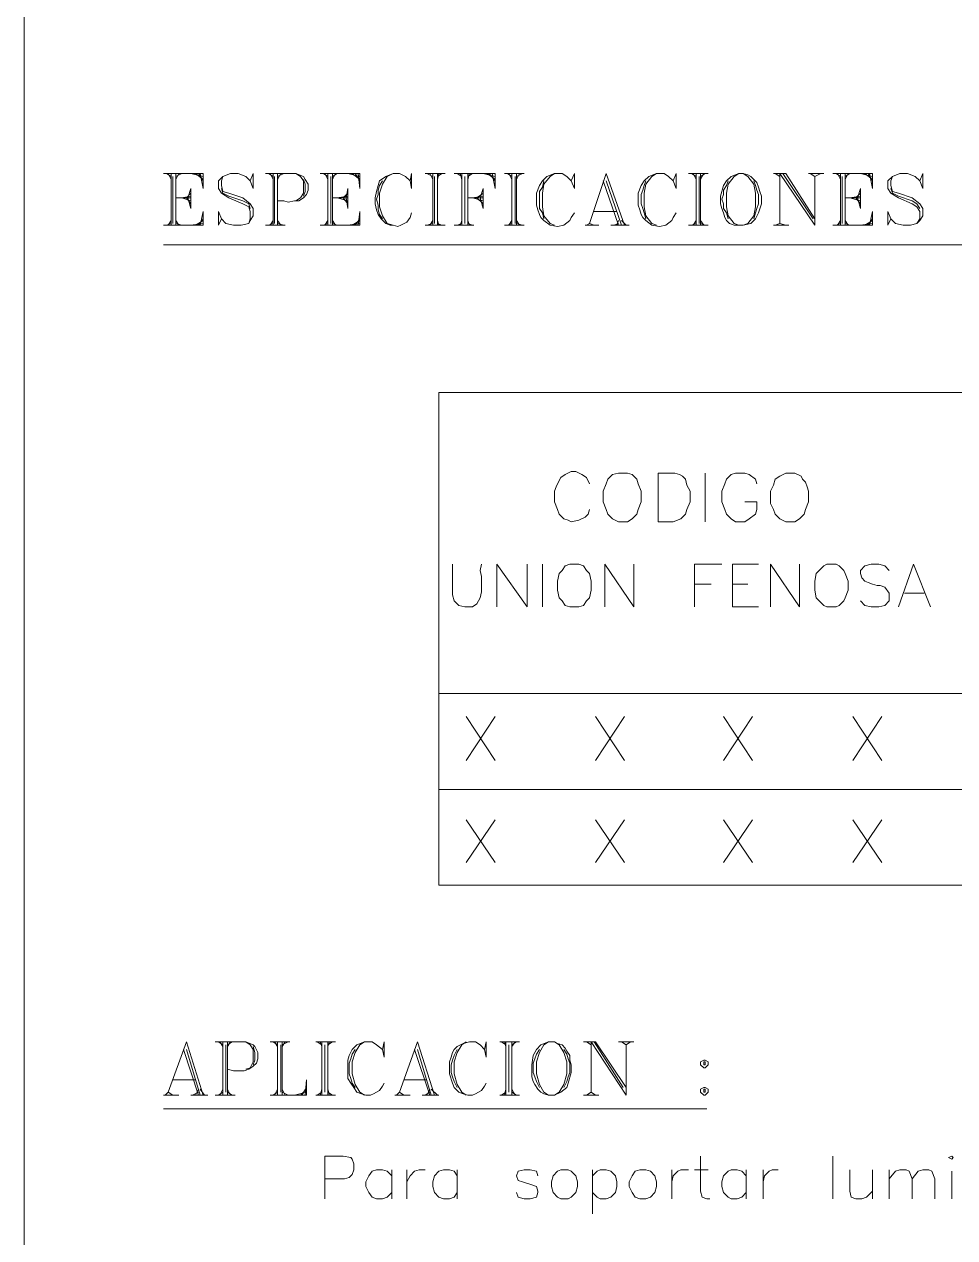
# Model space of a CAD drawing. Extents: x 604418 to 606014, y 1310869 to 1312555.
# Drawn here: x 605468.46 to 605482.14, y 1311031.83 to 1311049.68 of the extents above; entities that cross this region are included whole.
import ezdxf

# ---------------------------------------------------------------- set-up
doc = ezdxf.new("R2010")
doc.units = 0
doc.header["$MEASUREMENT"] = 0
doc.layers.get('0').update_dxf_attribs({"color": 10})

msp = doc.modelspace()

# ---------------------------------------------------------------- linework, layer by layer
at = {"color": 7, "lineweight": 13}
msp.add_lwpolyline([(605468.458, 1311017.135), (605528.643, 1311017.135), (605528.643, 1311095.021), (605468.458, 1311095.021)], close=True, dxfattribs=at)
for points in [[(605470.507, 1311047.485), (605471.089, 1311047.485), (605471.089, 1311047.261)], [(605470.552, 1311047.485), (605470.619, 1311047.44)], [(605470.574, 1311047.485), (605470.619, 1311047.396)], [(605470.619, 1311047.485), (605470.619, 1311046.724)], [(605470.686, 1311047.485), (605470.686, 1311046.724)], [(605470.731, 1311047.485), (605470.686, 1311047.396)], [(605470.775, 1311047.485), (605470.686, 1311047.44)], [(605470.91, 1311047.485), (605471.089, 1311047.44)], [(605470.977, 1311047.485), (605471.089, 1311047.396)], [(605471.022, 1311047.485), (605471.089, 1311047.373)], [(605471.044, 1311047.485), (605471.089, 1311047.261)], [(605471.782, 1311047.373), (605471.827, 1311047.485), (605471.827, 1311047.261), (605471.782, 1311047.373), (605471.715, 1311047.44), (605471.603, 1311047.485), (605471.492, 1311047.485), (605471.38, 1311047.44), (605471.313, 1311047.373), (605471.313, 1311047.261), (605471.357, 1311047.194), (605471.469, 1311047.127), (605471.671, 1311047.038), (605471.76, 1311046.993), (605471.782, 1311046.926), (605471.782, 1311046.814), (605471.76, 1311046.747)], [(605472.006, 1311047.485), (605472.454, 1311047.485), (605472.566, 1311047.44), (605472.588, 1311047.396), (605472.633, 1311047.328), (605472.633, 1311047.239), (605472.61, 1311047.172), (605472.566, 1311047.127), (605472.499, 1311047.082), (605472.431, 1311047.082), (605472.342, 1311047.06), (605472.275, 1311047.082), (605472.185, 1311047.082)], [(605472.051, 1311047.485), (605472.118, 1311047.44)], [(605472.073, 1311047.485), (605472.118, 1311047.396)], [(605472.118, 1311047.485), (605472.118, 1311046.724)], [(605472.185, 1311047.485), (605472.185, 1311046.724)], [(605472.23, 1311047.485), (605472.185, 1311047.396)], [(605472.275, 1311047.485), (605472.185, 1311047.44)], [(605472.454, 1311047.485), (605472.521, 1311047.44), (605472.566, 1311047.373), (605472.566, 1311047.194), (605472.521, 1311047.127), (605472.454, 1311047.082)], [(605472.812, 1311047.485), (605473.394, 1311047.485), (605473.394, 1311047.261)], [(605472.857, 1311047.485), (605472.924, 1311047.44)], [(605472.879, 1311047.485), (605472.924, 1311047.396)], [(605472.924, 1311047.485), (605472.924, 1311046.724)], [(605472.991, 1311047.485), (605472.991, 1311046.724)], [(605473.036, 1311047.485), (605472.991, 1311047.396)], [(605473.058, 1311047.485), (605472.991, 1311047.44)], [(605473.215, 1311047.485), (605473.394, 1311047.44)], [(605473.282, 1311047.485), (605473.394, 1311047.396)], [(605473.327, 1311047.485), (605473.394, 1311047.373)], [(605473.371, 1311047.485), (605473.394, 1311047.261)], [(605474.132, 1311047.373), (605474.155, 1311047.485), (605474.155, 1311047.261), (605474.132, 1311047.373), (605474.065, 1311047.44), (605473.976, 1311047.485), (605473.886, 1311047.485), (605473.774, 1311047.44), (605473.685, 1311047.373), (605473.662, 1311047.306), (605473.64, 1311047.217), (605473.617, 1311047.127), (605473.617, 1311047.038), (605473.64, 1311046.948), (605473.662, 1311046.881), (605473.707, 1311046.814), (605473.774, 1311046.747), (605473.841, 1311046.724), (605473.886, 1311046.724), (605473.953, 1311046.702), (605473.998, 1311046.724), (605474.087, 1311046.769), (605474.132, 1311046.836), (605474.155, 1311046.903)], [(605473.886, 1311047.485), (605473.796, 1311047.44), (605473.729, 1311047.328), (605473.685, 1311047.194), (605473.685, 1311046.993), (605473.729, 1311046.859), (605473.796, 1311046.747), (605473.886, 1311046.724)], [(605474.356, 1311047.485), (605474.647, 1311047.485)], [(605474.378, 1311047.485), (605474.468, 1311047.44)], [(605474.423, 1311047.485), (605474.468, 1311047.396)], [(605474.468, 1311047.485), (605474.468, 1311046.724)], [(605474.535, 1311047.485), (605474.535, 1311046.724)], [(605474.557, 1311047.485), (605474.535, 1311047.396)], [(605474.602, 1311047.485), (605474.535, 1311047.44)], [(605474.781, 1311047.485), (605475.385, 1311047.485), (605475.385, 1311047.261)], [(605474.826, 1311047.485), (605474.893, 1311047.44)], [(605474.871, 1311047.485), (605474.893, 1311047.396)], [(605474.893, 1311047.485), (605474.893, 1311046.724)], [(605474.983, 1311047.485), (605474.983, 1311046.724)], [(605475.005, 1311047.485), (605474.983, 1311047.396)], [(605475.05, 1311047.485), (605474.983, 1311047.44)], [(605475.206, 1311047.485), (605475.385, 1311047.44)], [(605475.273, 1311047.485), (605475.385, 1311047.396)], [(605475.296, 1311047.485), (605475.385, 1311047.373)], [(605475.341, 1311047.485), (605475.385, 1311047.261)], [(605475.52, 1311047.485), (605475.81, 1311047.485)], [(605475.564, 1311047.485), (605475.631, 1311047.44)], [(605475.587, 1311047.485), (605475.631, 1311047.396)], [(605475.631, 1311047.485), (605475.631, 1311046.724)], [(605475.699, 1311047.485), (605475.699, 1311046.724)], [(605475.743, 1311047.485), (605475.699, 1311047.396)], [(605475.788, 1311047.485), (605475.699, 1311047.44)], [(605476.504, 1311047.373), (605476.549, 1311047.485), (605476.549, 1311047.261), (605476.504, 1311047.373), (605476.437, 1311047.44), (605476.37, 1311047.485), (605476.258, 1311047.485), (605476.146, 1311047.44), (605476.079, 1311047.373), (605476.034, 1311047.306), (605475.99, 1311047.194), (605475.99, 1311047.105), (605475.99, 1311047.015), (605476.012, 1311046.948), (605476.034, 1311046.881), (605476.057, 1311046.836), (605476.101, 1311046.791), (605476.191, 1311046.724), (605476.303, 1311046.702), (605476.392, 1311046.724), (605476.482, 1311046.791), (605476.504, 1311046.836), (605476.549, 1311046.903)], [(605476.258, 1311047.485), (605476.191, 1311047.44), (605476.101, 1311047.328), (605476.079, 1311047.194), (605476.079, 1311046.993), (605476.101, 1311046.859), (605476.191, 1311046.747), (605476.258, 1311046.724)], [(605477.019, 1311047.485), (605476.773, 1311046.747)], [(605477.019, 1311047.485), (605477.287, 1311046.724)], [(605478.004, 1311047.373), (605478.048, 1311047.485), (605478.048, 1311047.261), (605478.004, 1311047.373), (605477.936, 1311047.44), (605477.869, 1311047.485), (605477.757, 1311047.485), (605477.645, 1311047.44), (605477.578, 1311047.373), (605477.534, 1311047.306), (605477.489, 1311047.194), (605477.489, 1311047.105), (605477.489, 1311047.015), (605477.511, 1311046.948), (605477.534, 1311046.881), (605477.556, 1311046.836), (605477.601, 1311046.791), (605477.69, 1311046.724), (605477.802, 1311046.702), (605477.892, 1311046.724), (605477.981, 1311046.791), (605478.004, 1311046.836), (605478.048, 1311046.903)], [(605477.757, 1311047.485), (605477.69, 1311047.44), (605477.601, 1311047.328), (605477.578, 1311047.194), (605477.578, 1311046.993), (605477.601, 1311046.859), (605477.69, 1311046.747), (605477.757, 1311046.724)], [(605478.227, 1311047.485), (605478.518, 1311047.485)], [(605478.272, 1311047.485), (605478.339, 1311047.44)], [(605478.294, 1311047.485), (605478.339, 1311047.396)], [(605478.339, 1311047.485), (605478.339, 1311046.724)], [(605478.406, 1311047.485), (605478.406, 1311046.724)], [(605478.451, 1311047.485), (605478.406, 1311047.396)], [(605478.473, 1311047.485), (605478.406, 1311047.44)], [(605478.966, 1311047.485), (605478.854, 1311047.44), (605478.787, 1311047.373), (605478.742, 1311047.306), (605478.697, 1311047.149), (605478.697, 1311047.038), (605478.72, 1311046.97), (605478.742, 1311046.903), (605478.764, 1311046.836), (605478.787, 1311046.791), (605478.832, 1311046.747), (605478.899, 1311046.724), (605478.966, 1311046.724), (605479.033, 1311046.724), (605479.145, 1311046.747), (605479.212, 1311046.814), (605479.257, 1311046.903), (605479.301, 1311047.038), (605479.301, 1311047.149), (605479.279, 1311047.217), (605479.257, 1311047.284), (605479.234, 1311047.351), (605479.19, 1311047.396), (605479.145, 1311047.44), (605479.1, 1311047.463), (605479.033, 1311047.485), (605478.966, 1311047.485)], [(605478.966, 1311047.485), (605478.899, 1311047.44), (605478.809, 1311047.328), (605478.787, 1311047.194), (605478.787, 1311046.993), (605478.809, 1311046.859), (605478.899, 1311046.747), (605478.966, 1311046.724)], [(605479.033, 1311046.724), (605479.1, 1311046.747), (605479.19, 1311046.859), (605479.212, 1311046.993), (605479.212, 1311047.194), (605479.19, 1311047.328), (605479.1, 1311047.44), (605479.033, 1311047.485)], [(605479.48, 1311047.485), (605479.659, 1311047.485)], [(605479.503, 1311047.485), (605479.57, 1311047.44)], [(605479.57, 1311046.747), (605479.57, 1311047.485), (605480.085, 1311046.724)], [(605479.615, 1311047.485), (605480.062, 1311046.814)], [(605479.659, 1311047.485), (605480.085, 1311046.814)], [(605479.995, 1311047.485), (605480.219, 1311047.485)], [(605480.018, 1311047.485), (605480.085, 1311047.44), (605480.174, 1311047.485)], [(605480.353, 1311047.485), (605480.935, 1311047.485), (605480.935, 1311047.261)], [(605480.398, 1311047.485), (605480.465, 1311047.44)], [(605480.42, 1311047.485), (605480.465, 1311047.396)], [(605480.465, 1311047.485), (605480.465, 1311046.724)], [(605480.532, 1311047.485), (605480.532, 1311046.724)], [(605480.577, 1311047.485), (605480.532, 1311047.396)], [(605480.599, 1311047.485), (605480.532, 1311047.44)], [(605480.756, 1311047.485), (605480.935, 1311047.44)], [(605480.823, 1311047.485), (605480.935, 1311047.396)], [(605480.868, 1311047.485), (605480.935, 1311047.373)], [(605480.89, 1311047.485), (605480.935, 1311047.261)], [(605481.629, 1311047.373), (605481.674, 1311047.485), (605481.674, 1311047.261), (605481.629, 1311047.373), (605481.562, 1311047.44), (605481.45, 1311047.485), (605481.338, 1311047.485), (605481.226, 1311047.44), (605481.159, 1311047.373), (605481.159, 1311047.261), (605481.204, 1311047.194), (605481.315, 1311047.127), (605481.517, 1311047.038), (605481.584, 1311046.993), (605481.629, 1311046.926), (605481.629, 1311046.814), (605481.584, 1311046.747)], [(605470.641, 1311047.44), (605470.641, 1311046.747)], [(605471.38, 1311047.44), (605471.357, 1311047.373), (605471.357, 1311047.306), (605471.38, 1311047.217), (605471.469, 1311047.194), (605471.671, 1311047.127), (605471.782, 1311047.038), (605471.827, 1311046.97), (605471.827, 1311046.859), (605471.782, 1311046.791), (605471.76, 1311046.747), (605471.648, 1311046.724), (605471.536, 1311046.724), (605471.424, 1311046.747), (605471.357, 1311046.814), (605471.313, 1311046.926), (605471.313, 1311046.724), (605471.357, 1311046.814)], [(605472.141, 1311047.44), (605472.141, 1311046.747)], [(605472.566, 1311047.396), (605472.588, 1311047.328), (605472.588, 1311047.217), (605472.566, 1311047.149)], [(605472.969, 1311047.44), (605472.969, 1311046.747)], [(605473.729, 1311047.373), (605473.685, 1311047.306), (605473.662, 1311047.239), (605473.662, 1311047.172), (605473.64, 1311047.105), (605473.662, 1311047.015), (605473.662, 1311046.948), (605473.685, 1311046.881), (605473.729, 1311046.814)], [(605474.49, 1311047.44), (605474.49, 1311046.747)], [(605474.938, 1311047.44), (605474.938, 1311046.747)], [(605475.676, 1311047.44), (605475.676, 1311046.747)], [(605476.101, 1311047.373), (605476.079, 1311047.284), (605476.034, 1311047.217), (605476.034, 1311047.149), (605476.034, 1311047.105), (605476.034, 1311047.038), (605476.034, 1311046.97), (605476.079, 1311046.903), (605476.101, 1311046.814)], [(605476.974, 1311047.373), (605477.198, 1311046.724)], [(605477.019, 1311047.373), (605477.243, 1311046.724)], [(605477.601, 1311047.373), (605477.578, 1311047.306), (605477.556, 1311047.239), (605477.534, 1311047.172), (605477.534, 1311047.105), (605477.534, 1311047.038), (605477.556, 1311046.97), (605477.578, 1311046.903), (605477.601, 1311046.814)], [(605478.384, 1311047.44), (605478.384, 1311046.747)], [(605478.809, 1311047.373), (605478.787, 1311047.306), (605478.742, 1311047.239), (605478.742, 1311047.172), (605478.72, 1311047.105), (605478.742, 1311047.038), (605478.742, 1311046.97), (605478.787, 1311046.903), (605478.809, 1311046.814)], [(605479.19, 1311046.814), (605479.212, 1311046.903), (605479.234, 1311046.97), (605479.257, 1311047.038), (605479.257, 1311047.105), (605479.257, 1311047.172), (605479.234, 1311047.239), (605479.212, 1311047.306), (605479.19, 1311047.373)], [(605480.085, 1311047.44), (605480.085, 1311046.724)], [(605480.487, 1311047.44), (605480.487, 1311046.747)], [(605481.226, 1311047.44), (605481.204, 1311047.373), (605481.204, 1311047.306), (605481.226, 1311047.217), (605481.315, 1311047.194), (605481.517, 1311047.127), (605481.629, 1311047.038), (605481.674, 1311046.97), (605481.674, 1311046.859), (605481.629, 1311046.791), (605481.584, 1311046.747), (605481.494, 1311046.724), (605481.383, 1311046.724), (605481.271, 1311046.747), (605481.204, 1311046.814), (605481.159, 1311046.926), (605481.159, 1311046.724), (605481.204, 1311046.814)], [(605470.686, 1311047.127), (605470.91, 1311047.127)], [(605470.91, 1311047.149), (605470.775, 1311047.127), (605470.91, 1311047.082)], [(605470.91, 1311047.194), (605470.843, 1311047.127), (605470.91, 1311047.038)], [(605470.91, 1311047.261), (605470.865, 1311047.127), (605470.91, 1311046.97)], [(605470.91, 1311047.261), (605470.91, 1311046.97)], [(605471.357, 1311047.261), (605471.38, 1311047.194), (605471.469, 1311047.149), (605471.671, 1311047.082), (605471.76, 1311047.038), (605471.782, 1311046.97)], [(605472.991, 1311047.127), (605473.215, 1311047.127)], [(605473.215, 1311047.149), (605473.058, 1311047.127), (605473.215, 1311047.082)], [(605473.215, 1311047.194), (605473.148, 1311047.127), (605473.215, 1311047.038)], [(605473.215, 1311047.261), (605473.192, 1311047.127), (605473.215, 1311046.97)], [(605473.215, 1311047.261), (605473.215, 1311046.97)], [(605474.983, 1311047.127), (605475.206, 1311047.127)], [(605475.206, 1311047.149), (605475.05, 1311047.127), (605475.206, 1311047.082)], [(605475.206, 1311047.194), (605475.117, 1311047.127), (605475.206, 1311047.038)], [(605475.206, 1311047.261), (605475.162, 1311047.127), (605475.206, 1311046.97)], [(605475.206, 1311047.261), (605475.206, 1311046.97)], [(605480.532, 1311047.127), (605480.756, 1311047.127)], [(605480.756, 1311047.149), (605480.599, 1311047.127), (605480.756, 1311047.082)], [(605480.756, 1311047.194), (605480.689, 1311047.127), (605480.756, 1311047.038)], [(605480.756, 1311047.261), (605480.711, 1311047.127), (605480.756, 1311046.97)], [(605480.756, 1311047.261), (605480.756, 1311046.97)], [(605481.204, 1311047.261), (605481.226, 1311047.194), (605481.315, 1311047.149), (605481.517, 1311047.082), (605481.584, 1311047.038), (605481.629, 1311046.97)], [(605470.507, 1311046.724), (605471.089, 1311046.724), (605471.089, 1311046.926)], [(605470.619, 1311046.791), (605470.574, 1311046.724)], [(605470.686, 1311046.791), (605470.731, 1311046.724)], [(605470.977, 1311046.724), (605471.089, 1311046.791)], [(605471.022, 1311046.724), (605471.089, 1311046.814)], [(605471.044, 1311046.724), (605471.089, 1311046.926)], [(605472.118, 1311046.791), (605472.073, 1311046.724)], [(605472.185, 1311046.791), (605472.23, 1311046.724)], [(605472.812, 1311046.724), (605473.394, 1311046.724), (605473.394, 1311046.926)], [(605472.924, 1311046.791), (605472.879, 1311046.724)], [(605472.991, 1311046.791), (605473.036, 1311046.724)], [(605473.282, 1311046.724), (605473.394, 1311046.791)], [(605473.327, 1311046.724), (605473.394, 1311046.814)], [(605473.371, 1311046.724), (605473.394, 1311046.926)], [(605474.468, 1311046.791), (605474.423, 1311046.724)], [(605474.535, 1311046.791), (605474.557, 1311046.724)], [(605474.893, 1311046.791), (605474.871, 1311046.724)], [(605474.983, 1311046.791), (605475.005, 1311046.724)], [(605475.631, 1311046.791), (605475.587, 1311046.724)], [(605475.699, 1311046.791), (605475.743, 1311046.724)], [(605476.84, 1311046.926), (605477.176, 1311046.926)], [(605477.198, 1311046.791), (605477.176, 1311046.724)], [(605477.243, 1311046.791), (605477.31, 1311046.724)], [(605478.339, 1311046.791), (605478.294, 1311046.724)], [(605478.406, 1311046.791), (605478.451, 1311046.724)], [(605480.353, 1311046.724), (605480.935, 1311046.724), (605480.935, 1311046.926)], [(605480.465, 1311046.791), (605480.42, 1311046.724)], [(605480.532, 1311046.791), (605480.577, 1311046.724)], [(605480.823, 1311046.724), (605480.935, 1311046.791)], [(605480.868, 1311046.724), (605480.935, 1311046.814)], [(605480.89, 1311046.724), (605480.935, 1311046.926)], [(605470.619, 1311046.747), (605470.552, 1311046.724)], [(605470.686, 1311046.747), (605470.775, 1311046.724)], [(605470.91, 1311046.724), (605471.089, 1311046.747)], [(605472.006, 1311046.724), (605472.297, 1311046.724)], [(605472.118, 1311046.747), (605472.051, 1311046.724)], [(605472.185, 1311046.747), (605472.275, 1311046.724)], [(605472.924, 1311046.747), (605472.857, 1311046.724)], [(605472.991, 1311046.747), (605473.058, 1311046.724)], [(605473.215, 1311046.724), (605473.394, 1311046.747)], [(605474.356, 1311046.724), (605474.647, 1311046.724)], [(605474.468, 1311046.747), (605474.378, 1311046.724)], [(605474.535, 1311046.747), (605474.602, 1311046.724)], [(605474.781, 1311046.724), (605475.072, 1311046.724)], [(605474.893, 1311046.747), (605474.826, 1311046.724)], [(605474.983, 1311046.747), (605475.05, 1311046.724)], [(605475.52, 1311046.724), (605475.81, 1311046.724)], [(605475.631, 1311046.747), (605475.564, 1311046.724)], [(605475.699, 1311046.747), (605475.788, 1311046.724)], [(605476.706, 1311046.724), (605476.907, 1311046.724)], [(605476.728, 1311046.724), (605476.773, 1311046.747), (605476.84, 1311046.724)], [(605477.086, 1311046.724), (605477.355, 1311046.724)], [(605477.198, 1311046.747), (605477.131, 1311046.724)], [(605478.227, 1311046.724), (605478.518, 1311046.724)], [(605478.339, 1311046.747), (605478.272, 1311046.724)], [(605478.406, 1311046.747), (605478.473, 1311046.724)], [(605479.48, 1311046.724), (605479.704, 1311046.724)], [(605479.503, 1311046.724), (605479.57, 1311046.747), (605479.659, 1311046.724)], [(605480.465, 1311046.747), (605480.398, 1311046.724)], [(605480.532, 1311046.747), (605480.599, 1311046.724)], [(605480.756, 1311046.724), (605480.935, 1311046.747)], [(605470.507, 1311046.433), (605492.415, 1311046.433)], [(605474.557, 1311044.263), (605474.557, 1311037.012)], [(605520.589, 1311044.263), (605474.557, 1311044.263)], [(605476.773, 1311042.92), (605476.728, 1311043.01), (605476.661, 1311043.054), (605476.571, 1311043.099), (605476.504, 1311043.099), (605476.415, 1311043.054), (605476.348, 1311043.01), (605476.303, 1311042.92), (605476.28, 1311042.875), (605476.258, 1311042.808), (605476.258, 1311042.651), (605476.303, 1311042.54), (605476.325, 1311042.472), (605476.392, 1311042.405), (605476.459, 1311042.383), (605476.504, 1311042.361), (605476.616, 1311042.383), (605476.706, 1311042.428), (605476.75, 1311042.472), (605476.773, 1311042.54)], [(605477.198, 1311043.077), (605477.108, 1311043.054), (605477.041, 1311042.987), (605477.019, 1311042.92), (605476.974, 1311042.808), (605476.974, 1311042.651), (605477.019, 1311042.54), (605477.041, 1311042.472), (605477.108, 1311042.405), (605477.198, 1311042.361), (605477.332, 1311042.361), (605477.399, 1311042.405), (605477.466, 1311042.472), (605477.489, 1311042.54), (605477.534, 1311042.651), (605477.534, 1311042.808), (605477.489, 1311042.92), (605477.466, 1311042.987), (605477.399, 1311043.054), (605477.332, 1311043.077), (605477.198, 1311043.077)], [(605477.78, 1311042.361), (605477.78, 1311043.077), (605477.869, 1311043.077), (605477.959, 1311043.077), (605478.026, 1311043.077), (605478.093, 1311043.054), (605478.138, 1311043.032), (605478.183, 1311042.987), (605478.205, 1311042.898), (605478.25, 1311042.808), (605478.25, 1311042.651), (605478.205, 1311042.54), (605478.183, 1311042.472), (605478.115, 1311042.405), (605478.004, 1311042.361), (605477.78, 1311042.361)], [(605478.473, 1311043.077), (605478.473, 1311042.361)], [(605479.234, 1311042.92), (605479.212, 1311042.987), (605479.122, 1311043.054), (605479.055, 1311043.077), (605478.921, 1311043.077), (605478.854, 1311043.054), (605478.787, 1311042.987), (605478.764, 1311042.92), (605478.72, 1311042.808), (605478.72, 1311042.651), (605478.764, 1311042.54), (605478.787, 1311042.472), (605478.854, 1311042.405), (605478.921, 1311042.361), (605479.055, 1311042.361), (605479.122, 1311042.405), (605479.212, 1311042.472), (605479.234, 1311042.54), (605479.234, 1311042.651), (605479.055, 1311042.651)], [(605479.659, 1311043.077), (605479.57, 1311043.032), (605479.503, 1311042.987), (605479.48, 1311042.898), (605479.436, 1311042.808), (605479.436, 1311042.719), (605479.436, 1311042.629), (605479.48, 1311042.54), (605479.503, 1311042.472), (605479.57, 1311042.405), (605479.659, 1311042.361), (605479.794, 1311042.361), (605479.861, 1311042.405), (605479.928, 1311042.472), (605479.95, 1311042.54), (605479.995, 1311042.651), (605479.995, 1311042.808), (605479.973, 1311042.875), (605479.95, 1311042.942), (605479.906, 1311042.987), (605479.883, 1311043.032), (605479.794, 1311043.077), (605479.727, 1311043.077), (605479.659, 1311043.077)], [(605474.759, 1311041.734), (605474.759, 1311041.286), (605474.781, 1311041.197), (605474.848, 1311041.13), (605474.938, 1311041.107), (605475.005, 1311041.107), (605475.05, 1311041.107), (605475.117, 1311041.152), (605475.162, 1311041.242), (605475.184, 1311041.331), (605475.184, 1311041.443), (605475.184, 1311041.555), (605475.162, 1311041.644), (605475.184, 1311041.734)], [(605475.408, 1311041.107), (605475.408, 1311041.734), (605475.855, 1311041.107), (605475.855, 1311041.734)], [(605476.079, 1311041.734), (605476.079, 1311041.107)], [(605476.482, 1311041.734), (605476.415, 1311041.712), (605476.37, 1311041.644), (605476.325, 1311041.6), (605476.303, 1311041.488), (605476.303, 1311041.354), (605476.325, 1311041.242), (605476.37, 1311041.197), (605476.415, 1311041.13), (605476.482, 1311041.107), (605476.616, 1311041.107), (605476.683, 1311041.13), (605476.728, 1311041.197), (605476.773, 1311041.242), (605476.795, 1311041.354), (605476.795, 1311041.488), (605476.773, 1311041.6), (605476.728, 1311041.644), (605476.683, 1311041.712), (605476.616, 1311041.734), (605476.482, 1311041.734)], [(605476.997, 1311041.107), (605476.997, 1311041.734), (605477.422, 1311041.107), (605477.422, 1311041.734)], [(605478.317, 1311041.107), (605478.317, 1311041.734), (605478.72, 1311041.734)], [(605478.876, 1311041.107), (605478.876, 1311041.734), (605479.257, 1311041.734)], [(605479.436, 1311041.107), (605479.436, 1311041.734), (605479.861, 1311041.107), (605479.861, 1311041.734)], [(605480.264, 1311041.734), (605480.219, 1311041.712), (605480.152, 1311041.644), (605480.107, 1311041.6), (605480.085, 1311041.488), (605480.085, 1311041.354), (605480.107, 1311041.242), (605480.152, 1311041.197), (605480.219, 1311041.13), (605480.264, 1311041.107), (605480.398, 1311041.107), (605480.443, 1311041.13), (605480.51, 1311041.197), (605480.532, 1311041.242), (605480.577, 1311041.354), (605480.577, 1311041.488), (605480.532, 1311041.6), (605480.51, 1311041.644), (605480.443, 1311041.712), (605480.398, 1311041.734), (605480.264, 1311041.734)], [(605481.181, 1311041.644), (605481.114, 1311041.712), (605481.025, 1311041.734), (605480.913, 1311041.734), (605480.823, 1311041.712), (605480.756, 1311041.644), (605480.756, 1311041.6), (605480.778, 1311041.533), (605480.823, 1311041.488), (605480.868, 1311041.465), (605480.935, 1311041.443), (605481.002, 1311041.421), (605481.047, 1311041.421), (605481.114, 1311041.398), (605481.181, 1311041.309), (605481.181, 1311041.264), (605481.181, 1311041.197), (605481.114, 1311041.13), (605481.025, 1311041.107), (605480.913, 1311041.107), (605480.823, 1311041.13), (605480.756, 1311041.197)], [(605481.315, 1311041.107), (605481.539, 1311041.734), (605481.785, 1311041.107)], [(605478.317, 1311041.443), (605478.563, 1311041.443)], [(605478.876, 1311041.443), (605479.1, 1311041.443)], [(605481.405, 1311041.309), (605481.696, 1311041.309)], [(605478.876, 1311041.107), (605479.257, 1311041.107)], [(605520.589, 1311039.832), (605474.557, 1311039.832)], [(605474.96, 1311039.496), (605475.385, 1311038.847)], [(605475.385, 1311039.496), (605474.96, 1311038.847)], [(605476.862, 1311039.496), (605477.287, 1311038.847)], [(605477.287, 1311039.496), (605476.862, 1311038.847)], [(605478.742, 1311039.496), (605479.167, 1311038.847)], [(605479.167, 1311039.496), (605478.742, 1311038.847)], [(605480.644, 1311039.496), (605481.069, 1311038.847)], [(605481.069, 1311039.496), (605480.644, 1311038.847)], [(605520.589, 1311038.422), (605474.557, 1311038.422)], [(605474.96, 1311037.974), (605475.385, 1311037.348)], [(605475.385, 1311037.974), (605474.96, 1311037.348)], [(605476.862, 1311037.974), (605477.287, 1311037.348)], [(605477.287, 1311037.974), (605476.862, 1311037.348)], [(605478.742, 1311037.974), (605479.167, 1311037.348)], [(605479.167, 1311037.974), (605478.742, 1311037.348)], [(605480.644, 1311037.974), (605481.069, 1311037.348)], [(605481.069, 1311037.974), (605480.644, 1311037.348)], [(605520.589, 1311037.012), (605474.557, 1311037.012)], [(605470.843, 1311034.707), (605470.574, 1311033.969)], [(605470.843, 1311034.707), (605471.089, 1311033.924)], [(605471.268, 1311034.707), (605471.715, 1311034.707), (605471.827, 1311034.663), (605471.85, 1311034.64), (605471.894, 1311034.551), (605471.894, 1311034.461), (605471.872, 1311034.394), (605471.827, 1311034.349), (605471.76, 1311034.305), (605471.693, 1311034.282), (605471.626, 1311034.282), (605471.536, 1311034.282), (605471.447, 1311034.305)], [(605471.313, 1311034.707), (605471.38, 1311034.663)], [(605471.335, 1311034.707), (605471.38, 1311034.64)], [(605471.38, 1311034.707), (605471.38, 1311033.924)], [(605471.424, 1311034.663), (605471.424, 1311033.969)], [(605471.447, 1311034.707), (605471.447, 1311033.924)], [(605471.492, 1311034.707), (605471.447, 1311034.64)], [(605471.514, 1311034.707), (605471.447, 1311034.663)], [(605471.715, 1311034.707), (605471.782, 1311034.663), (605471.827, 1311034.595), (605471.827, 1311034.416), (605471.782, 1311034.327), (605471.715, 1311034.305)], [(605471.827, 1311034.64), (605471.85, 1311034.551), (605471.85, 1311034.439), (605471.827, 1311034.372)], [(605472.073, 1311034.707), (605472.364, 1311034.707)], [(605472.118, 1311034.707), (605472.185, 1311034.663)], [(605472.141, 1311034.707), (605472.185, 1311034.64)], [(605472.185, 1311034.707), (605472.185, 1311033.924)], [(605472.23, 1311034.663), (605472.23, 1311033.969)], [(605472.252, 1311034.707), (605472.252, 1311033.924)], [(605472.297, 1311034.707), (605472.252, 1311034.64)], [(605472.342, 1311034.707), (605472.252, 1311034.663)], [(605472.745, 1311034.707), (605473.036, 1311034.707)], [(605472.767, 1311034.707), (605472.834, 1311034.663)], [(605472.812, 1311034.707), (605472.834, 1311034.64)], [(605472.834, 1311034.707), (605472.834, 1311033.924)], [(605472.879, 1311034.663), (605472.879, 1311033.969)], [(605472.924, 1311034.707), (605472.924, 1311033.924)], [(605472.946, 1311034.707), (605472.924, 1311034.64)], [(605472.991, 1311034.707), (605472.924, 1311034.663)], [(605473.729, 1311034.595), (605473.752, 1311034.707), (605473.752, 1311034.484), (605473.729, 1311034.595), (605473.64, 1311034.663), (605473.573, 1311034.707), (605473.461, 1311034.707), (605473.349, 1311034.663), (605473.282, 1311034.595), (605473.237, 1311034.506), (605473.215, 1311034.439), (605473.215, 1311034.349), (605473.215, 1311034.26), (605473.215, 1311034.17), (605473.259, 1311034.103), (605473.304, 1311034.036), (605473.349, 1311033.969), (605473.416, 1311033.946), (605473.483, 1311033.924), (605473.55, 1311033.924), (605473.595, 1311033.946), (605473.685, 1311033.991), (605473.729, 1311034.058), (605473.752, 1311034.103)], [(605473.461, 1311034.707), (605473.394, 1311034.663), (605473.327, 1311034.551), (605473.282, 1311034.416), (605473.282, 1311034.237), (605473.327, 1311034.081), (605473.394, 1311033.969), (605473.461, 1311033.924)], [(605474.244, 1311034.707), (605473.976, 1311033.969)], [(605474.244, 1311034.707), (605474.49, 1311033.924)], [(605475.229, 1311034.595), (605475.251, 1311034.707), (605475.251, 1311034.484), (605475.229, 1311034.595), (605475.162, 1311034.663), (605475.094, 1311034.707), (605475.005, 1311034.707), (605474.915, 1311034.685), (605474.826, 1311034.64), (605474.781, 1311034.595), (605474.759, 1311034.551), (605474.736, 1311034.484), (605474.714, 1311034.416), (605474.714, 1311034.237), (605474.759, 1311034.103), (605474.781, 1311034.036), (605474.848, 1311033.969), (605474.915, 1311033.946), (605474.983, 1311033.924), (605475.05, 1311033.924), (605475.094, 1311033.946), (605475.184, 1311033.991), (605475.229, 1311034.058), (605475.251, 1311034.103)], [(605474.96, 1311034.707), (605474.893, 1311034.663), (605474.826, 1311034.551), (605474.781, 1311034.416), (605474.781, 1311034.237), (605474.826, 1311034.081), (605474.893, 1311033.969), (605474.96, 1311033.924)], [(605475.452, 1311034.707), (605475.743, 1311034.707)], [(605475.475, 1311034.707), (605475.542, 1311034.663)], [(605475.52, 1311034.707), (605475.542, 1311034.64)], [(605475.542, 1311034.707), (605475.542, 1311033.924)], [(605475.587, 1311034.663), (605475.587, 1311033.969)], [(605475.631, 1311034.707), (605475.631, 1311033.924)], [(605475.676, 1311034.707), (605475.631, 1311034.64)], [(605475.699, 1311034.707), (605475.631, 1311034.663)], [(605476.169, 1311034.707), (605476.057, 1311034.663), (605475.99, 1311034.595), (605475.945, 1311034.506), (605475.922, 1311034.372), (605475.922, 1311034.26), (605475.922, 1311034.193), (605475.945, 1311034.125), (605475.967, 1311034.081), (605476.012, 1311034.014), (605476.057, 1311033.969), (605476.101, 1311033.946), (605476.169, 1311033.924), (605476.258, 1311033.924), (605476.348, 1311033.969), (605476.437, 1311034.036), (605476.459, 1311034.103), (605476.504, 1311034.26), (605476.504, 1311034.372), (605476.482, 1311034.439), (605476.482, 1311034.506), (605476.437, 1311034.573), (605476.415, 1311034.618), (605476.37, 1311034.663), (605476.303, 1311034.685), (605476.258, 1311034.707), (605476.169, 1311034.707)], [(605476.169, 1311034.707), (605476.101, 1311034.663), (605476.034, 1311034.551), (605475.99, 1311034.416), (605475.99, 1311034.237), (605476.034, 1311034.081), (605476.101, 1311033.969), (605476.169, 1311033.924)], [(605476.258, 1311033.924), (605476.325, 1311033.969), (605476.392, 1311034.081), (605476.437, 1311034.237), (605476.437, 1311034.416), (605476.392, 1311034.551), (605476.325, 1311034.663), (605476.258, 1311034.707)], [(605476.683, 1311034.707), (605476.862, 1311034.707)], [(605476.728, 1311034.707), (605476.795, 1311034.663)], [(605476.795, 1311033.969), (605476.795, 1311034.707), (605477.31, 1311033.924)], [(605476.84, 1311034.707), (605477.265, 1311034.036)], [(605476.862, 1311034.707), (605477.31, 1311034.036)], [(605477.198, 1311034.707), (605477.422, 1311034.707)], [(605477.243, 1311034.707), (605477.31, 1311034.663), (605477.377, 1311034.707)], [(605477.31, 1311034.663), (605477.31, 1311033.924)], [(605470.798, 1311034.595), (605471.022, 1311033.924)], [(605470.843, 1311034.595), (605471.044, 1311033.924)], [(605473.327, 1311034.595), (605473.282, 1311034.528), (605473.259, 1311034.461), (605473.237, 1311034.394), (605473.237, 1311034.327), (605473.237, 1311034.237), (605473.259, 1311034.17), (605473.282, 1311034.103), (605473.327, 1311034.036)], [(605474.199, 1311034.595), (605474.423, 1311033.924)], [(605474.244, 1311034.595), (605474.445, 1311033.924)], [(605474.826, 1311034.595), (605474.781, 1311034.506), (605474.759, 1311034.439), (605474.736, 1311034.372), (605474.736, 1311034.327), (605474.736, 1311034.26), (605474.759, 1311034.193), (605474.781, 1311034.125), (605474.826, 1311034.036)], [(605476.034, 1311034.595), (605475.99, 1311034.528), (605475.967, 1311034.461), (605475.945, 1311034.394), (605475.945, 1311034.327), (605475.945, 1311034.26), (605475.967, 1311034.193), (605475.99, 1311034.125), (605476.034, 1311034.036)], [(605476.392, 1311034.036), (605476.437, 1311034.125), (605476.459, 1311034.193), (605476.482, 1311034.26), (605476.482, 1311034.327), (605476.482, 1311034.394), (605476.459, 1311034.461), (605476.437, 1311034.528), (605476.392, 1311034.595)], [(605478.451, 1311034.439), (605478.406, 1311034.416), (605478.406, 1311034.372), (605478.451, 1311034.327), (605478.473, 1311034.327), (605478.518, 1311034.372), (605478.518, 1311034.416), (605478.473, 1311034.439), (605478.451, 1311034.439)], [(605478.473, 1311034.416), (605478.451, 1311034.416), (605478.451, 1311034.372), (605478.473, 1311034.372), (605478.473, 1311034.416)], [(605470.641, 1311034.148), (605470.977, 1311034.148)], [(605472.073, 1311033.924), (605472.61, 1311033.924), (605472.61, 1311034.148)], [(605472.588, 1311033.924), (605472.61, 1311034.148)], [(605474.043, 1311034.148), (605474.378, 1311034.148)], [(605470.507, 1311033.924), (605470.731, 1311033.924)], [(605470.529, 1311033.924), (605470.574, 1311033.969), (605470.641, 1311033.924)], [(605470.91, 1311033.924), (605471.156, 1311033.924)], [(605471.022, 1311033.969), (605470.932, 1311033.924)], [(605471.022, 1311034.014), (605470.977, 1311033.924)], [(605471.044, 1311034.014), (605471.111, 1311033.924)], [(605471.268, 1311033.924), (605471.559, 1311033.924)], [(605471.38, 1311033.969), (605471.313, 1311033.924)], [(605471.38, 1311034.014), (605471.335, 1311033.924)], [(605471.447, 1311034.014), (605471.492, 1311033.924)], [(605471.447, 1311033.969), (605471.514, 1311033.924)], [(605472.185, 1311033.969), (605472.118, 1311033.924)], [(605472.185, 1311034.014), (605472.141, 1311033.924)], [(605472.252, 1311034.014), (605472.297, 1311033.924)], [(605472.252, 1311033.969), (605472.342, 1311033.924)], [(605472.431, 1311033.924), (605472.61, 1311033.969)], [(605472.521, 1311033.924), (605472.61, 1311034.014)], [(605472.543, 1311033.924), (605472.61, 1311034.036)], [(605472.745, 1311033.924), (605473.036, 1311033.924)], [(605472.834, 1311033.969), (605472.767, 1311033.924)], [(605472.834, 1311034.014), (605472.812, 1311033.924)], [(605472.924, 1311034.014), (605472.946, 1311033.924)], [(605472.924, 1311033.969), (605472.991, 1311033.924)], [(605473.908, 1311033.924), (605474.132, 1311033.924)], [(605473.931, 1311033.924), (605473.976, 1311033.969), (605474.043, 1311033.924)], [(605474.311, 1311033.924), (605474.557, 1311033.924)], [(605474.423, 1311033.969), (605474.356, 1311033.924)], [(605474.423, 1311034.014), (605474.378, 1311033.924)], [(605474.445, 1311034.014), (605474.535, 1311033.924)], [(605475.452, 1311033.924), (605475.743, 1311033.924)], [(605475.542, 1311033.969), (605475.475, 1311033.924)], [(605475.542, 1311034.014), (605475.52, 1311033.924)], [(605475.631, 1311034.014), (605475.676, 1311033.924)], [(605475.631, 1311033.969), (605475.699, 1311033.924)], [(605476.683, 1311033.924), (605476.907, 1311033.924)], [(605476.728, 1311033.924), (605476.795, 1311033.969), (605476.862, 1311033.924)], [(605478.451, 1311034.036), (605478.406, 1311034.014), (605478.406, 1311033.969), (605478.451, 1311033.924), (605478.473, 1311033.924), (605478.518, 1311033.969), (605478.518, 1311034.014), (605478.473, 1311034.036), (605478.451, 1311034.036)], [(605478.473, 1311034.014), (605478.451, 1311034.014), (605478.451, 1311033.969), (605478.473, 1311033.969), (605478.473, 1311034.014)], [(605470.507, 1311033.723), (605478.496, 1311033.723)], [(605472.879, 1311032.402), (605472.879, 1311033.029), (605473.148, 1311033.029), (605473.259, 1311033.007), (605473.282, 1311032.984), (605473.304, 1311032.917), (605473.304, 1311032.828), (605473.282, 1311032.76), (605473.237, 1311032.716), (605473.17, 1311032.693), (605473.103, 1311032.693), (605473.036, 1311032.693), (605472.946, 1311032.693), (605472.879, 1311032.693)], [(605478.406, 1311033.029), (605478.406, 1311032.514), (605478.429, 1311032.425), (605478.496, 1311032.402), (605478.541, 1311032.402)], [(605480.353, 1311033.029), (605480.353, 1311032.402)], [(605482.054, 1311033.007), (605482.099, 1311032.984), (605482.121, 1311033.007), (605482.099, 1311033.029), (605482.054, 1311033.007)], [(605473.864, 1311032.738), (605473.796, 1311032.805), (605473.729, 1311032.828), (605473.64, 1311032.828), (605473.573, 1311032.805), (605473.528, 1311032.738), (605473.483, 1311032.649), (605473.483, 1311032.581), (605473.528, 1311032.492), (605473.573, 1311032.425), (605473.64, 1311032.402), (605473.729, 1311032.402), (605473.796, 1311032.425), (605473.864, 1311032.492)], [(605473.864, 1311032.828), (605473.864, 1311032.402)], [(605474.087, 1311032.828), (605474.087, 1311032.402)], [(605474.087, 1311032.649), (605474.132, 1311032.738), (605474.199, 1311032.805), (605474.266, 1311032.828), (605474.356, 1311032.828)], [(605474.826, 1311032.738), (605474.781, 1311032.805), (605474.714, 1311032.828), (605474.624, 1311032.828), (605474.557, 1311032.805), (605474.49, 1311032.738), (605474.468, 1311032.649), (605474.468, 1311032.581), (605474.49, 1311032.492), (605474.557, 1311032.425), (605474.624, 1311032.402), (605474.714, 1311032.402), (605474.781, 1311032.425), (605474.826, 1311032.492)], [(605474.826, 1311032.828), (605474.826, 1311032.402)], [(605476.012, 1311032.738), (605475.99, 1311032.805), (605475.9, 1311032.828), (605475.81, 1311032.828), (605475.721, 1311032.805), (605475.699, 1311032.738), (605475.721, 1311032.671), (605475.788, 1311032.649), (605475.922, 1311032.604), (605475.99, 1311032.581), (605476.012, 1311032.514), (605476.012, 1311032.492), (605475.99, 1311032.425), (605475.9, 1311032.402), (605475.81, 1311032.402), (605475.721, 1311032.425), (605475.699, 1311032.492)], [(605476.348, 1311032.828), (605476.303, 1311032.805), (605476.236, 1311032.738), (605476.213, 1311032.649), (605476.213, 1311032.581), (605476.236, 1311032.492), (605476.303, 1311032.425), (605476.348, 1311032.402), (605476.459, 1311032.402), (605476.504, 1311032.425), (605476.571, 1311032.492), (605476.594, 1311032.581), (605476.594, 1311032.649), (605476.571, 1311032.738), (605476.504, 1311032.805), (605476.459, 1311032.828), (605476.348, 1311032.828)], [(605476.818, 1311032.828), (605476.818, 1311032.179)], [(605476.818, 1311032.738), (605476.885, 1311032.805), (605476.929, 1311032.828), (605477.019, 1311032.828), (605477.086, 1311032.805), (605477.153, 1311032.738), (605477.176, 1311032.649), (605477.176, 1311032.581), (605477.153, 1311032.492), (605477.086, 1311032.425), (605477.019, 1311032.402), (605476.929, 1311032.402), (605476.885, 1311032.425), (605476.818, 1311032.492)], [(605477.511, 1311032.828), (605477.444, 1311032.805), (605477.399, 1311032.738), (605477.355, 1311032.649), (605477.355, 1311032.581), (605477.399, 1311032.492), (605477.444, 1311032.425), (605477.511, 1311032.402), (605477.601, 1311032.402), (605477.668, 1311032.425), (605477.735, 1311032.492), (605477.757, 1311032.581), (605477.757, 1311032.649), (605477.735, 1311032.738), (605477.668, 1311032.805), (605477.601, 1311032.828), (605477.511, 1311032.828)], [(605477.981, 1311032.828), (605477.981, 1311032.402)], [(605477.981, 1311032.649), (605478.004, 1311032.738), (605478.071, 1311032.805), (605478.115, 1311032.828), (605478.227, 1311032.828)], [(605478.317, 1311032.828), (605478.518, 1311032.828)], [(605479.078, 1311032.738), (605479.011, 1311032.805), (605478.943, 1311032.828), (605478.854, 1311032.828), (605478.809, 1311032.805), (605478.742, 1311032.738), (605478.72, 1311032.649), (605478.72, 1311032.581), (605478.742, 1311032.492), (605478.809, 1311032.425), (605478.854, 1311032.402), (605478.943, 1311032.402), (605479.011, 1311032.425), (605479.078, 1311032.492)], [(605479.078, 1311032.828), (605479.078, 1311032.402)], [(605479.324, 1311032.828), (605479.324, 1311032.402)], [(605479.324, 1311032.649), (605479.346, 1311032.738), (605479.413, 1311032.805), (605479.458, 1311032.828), (605479.548, 1311032.828)], [(605480.599, 1311032.828), (605480.599, 1311032.514), (605480.622, 1311032.425), (605480.689, 1311032.402), (605480.778, 1311032.402), (605480.846, 1311032.425), (605480.935, 1311032.514)], [(605480.935, 1311032.828), (605480.935, 1311032.402)], [(605481.181, 1311032.828), (605481.181, 1311032.402)], [(605481.181, 1311032.693), (605481.271, 1311032.805), (605481.338, 1311032.828), (605481.427, 1311032.828), (605481.472, 1311032.805), (605481.517, 1311032.693), (605481.517, 1311032.402)], [(605481.517, 1311032.693), (605481.606, 1311032.805), (605481.674, 1311032.828), (605481.763, 1311032.828), (605481.808, 1311032.805), (605481.853, 1311032.693), (605481.853, 1311032.402)], [(605482.099, 1311032.805), (605482.099, 1311032.402)]]:
    msp.add_lwpolyline(points, dxfattribs=at)

doc.saveas('drawing.dxf')
